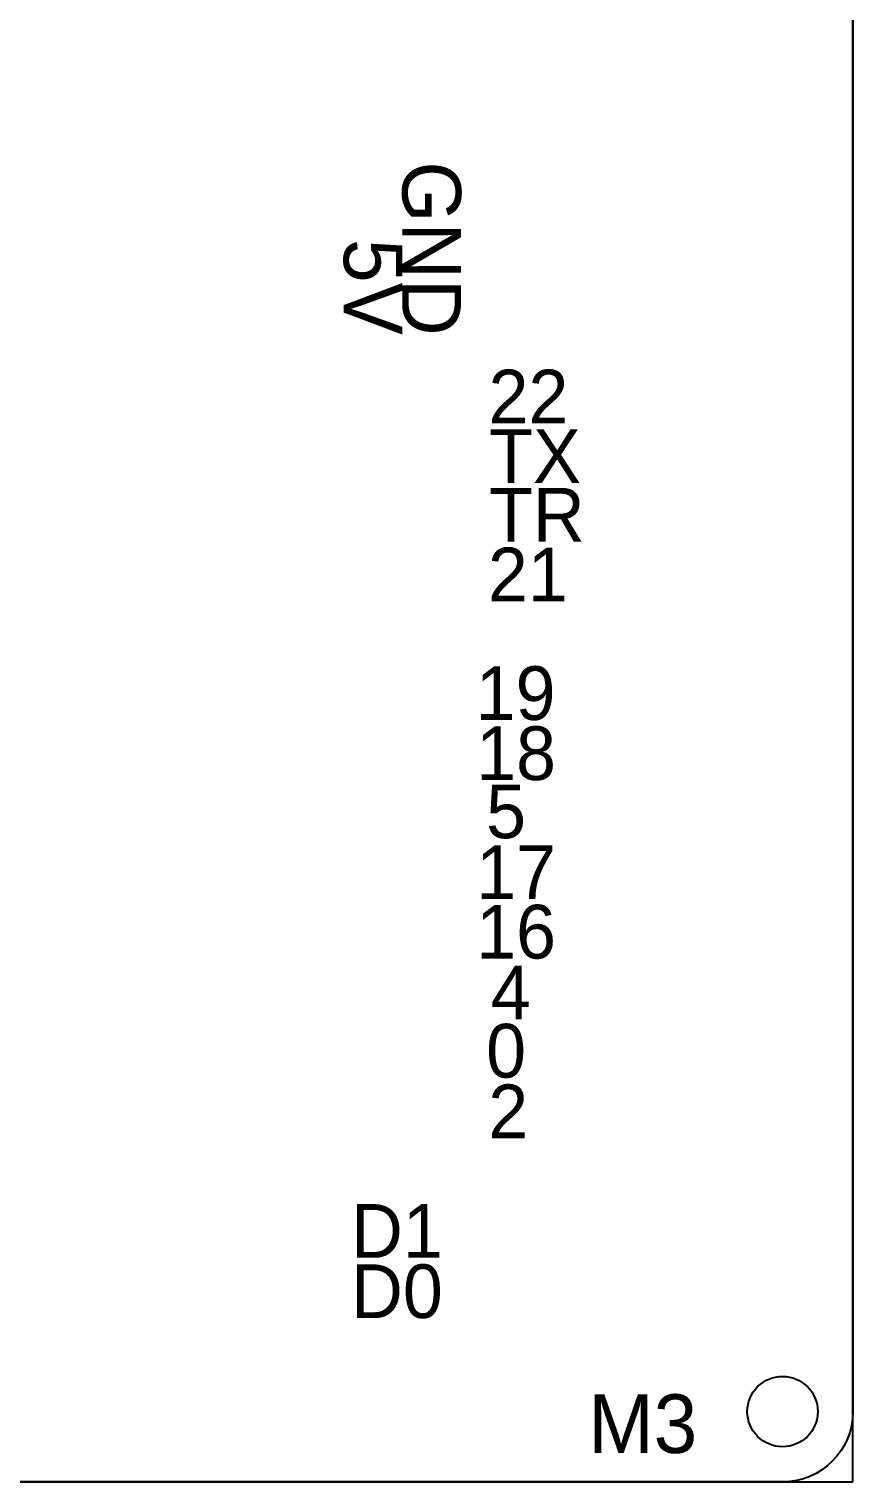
# Model space of a CAD drawing. Extents: x -486 to -411, y 6 to 106.
# Drawn here: x -446.1 to -411, y 6.2 to 68.1 of the extents above; entities that cross this region are included whole.
import ezdxf

# ---------------------------------------------------------------- set-up
doc = ezdxf.new("R2010")
doc.units = 0
doc.layers.add('MOSFET', color=7, linetype='CONTINUOUS')
doc.layers.add('MOSFET$MASK', color=7, linetype='CONTINUOUS')
doc.styles.add('DEFAULT', font='txt')

msp = doc.modelspace()

# ---------------------------------------------------------------- linework, layer by layer
at = {"layer": 'MOSFET'}
for p, q in [((-411, 6.163), (-411, 106.163)), ((-486, 6.163), (-411, 6.163))]:
    msp.add_line(p, q, dxfattribs=at)
at = {"layer": 'MOSFET$MASK'}
for p, q in [((-411, 103.163), (-411, 9.163)), ((-414, 6.163), (-483, 6.163))]:
    msp.add_line(p, q, dxfattribs=at)
msp.add_circle((-414, 9.163), 1.5, dxfattribs=at)
at = {"layer": 'MOSFET$MASK', "extrusion": (0, 0, -1)}
msp.add_arc((414, 9.163), 3, 180, 270, dxfattribs=at)

# ---------------------------------------------------------------- texts
at = {"layer": 'MOSFET$MASK', "style": 'DEFAULT'}
for s, p in [('GND', (-430.197, 62.432)), ('5V', (-432.69, 59.124))]:
    msp.add_text(s, height=2.5, rotation=270, dxfattribs=at).set_placement(p)
for s, height, p in [('22', 2.2874, (-426.524, 51.265)), ('TX', 2.2874, (-426.498, 48.734)), ('TR', 2.2874, (-426.501, 46.23)), ('21', 2.2874, (-426.549, 43.685)), ('19', 2.2874, (-427.073, 38.631)), ('18', 2.2874, (-427.053, 36.071)), ('5', 2.287, (-426.627, 33.593)), ('17', 2.2874, (-427.052, 31.002)), ('16', 2.2874, (-427.052, 28.466)), ('4', 2.287, (-426.429, 25.88)), ('0', 2.287, (-426.627, 23.393)), ('2', 2.287, (-426.537, 20.808)), ('D1', 2.2874, (-432.384, 15.716)), ('D0', 2.2874, (-432.382, 13.147)), ('M3', 2.5, (-422.275, 7.396))]:
    msp.add_text(s, height=height, dxfattribs=at).set_placement(p)

doc.saveas('drawing.dxf')
